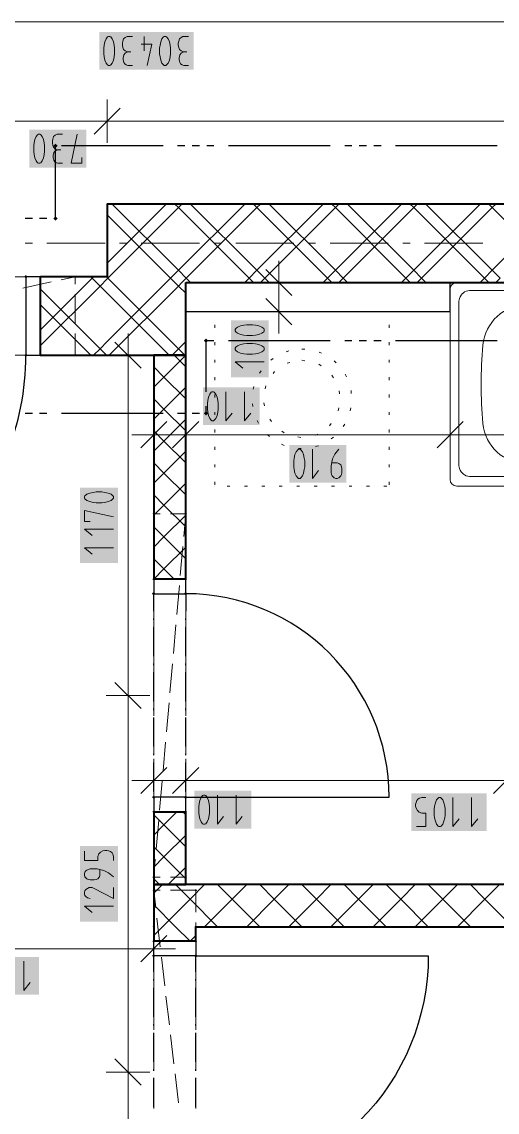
# Model space of a CAD drawing. Header units: millimetres. Extents: x 0 to 594, y 0 to 420.
# Drawn here: x 313.28 to 329.82, y 212.12 to 250.03 of the extents above; entities that cross this region are included whole.
import ezdxf

# ---------------------------------------------------------------- set-up
doc = ezdxf.new("R2010")
doc.units = ezdxf.units.MM
doc.header["$LTSCALE"] = 8
for name, color, linetype in [('PDF_Dvere', 7, 'Continuous'), ('PDF_Instalacni prizdivka do 1m', 7, 'Continuous'), ('PDF_Koty delkove', 7, 'Continuous'), ('PDF_Osy hlavni', 7, 'Continuous'), ('PDF_Pozarni useky', 7, 'Continuous'), ('PDF_Preklady', 7, 'Continuous'), ('PDF_Pricky zdene', 7, 'Continuous'), ('PDF_Sanita', 7, 'Continuous'), ('PDF_Steny akusticke', 7, 'Continuous')]:
    doc.layers.add(name, color=color, linetype=linetype)

msp = doc.modelspace()

# ---------------------------------------------------------------- linework, layer by layer
at = {"layer": 'PDF_Dvere', "lineweight": 25}
for points in [[(313.926, 241.166), (313.421, 241.166), (313.421, 238.437), (313.926, 238.437)], [(317.869, 230.652), (317.869, 230.147), (318.981, 230.147), (318.981, 230.652)], [(317.869, 223.07), (317.869, 222.564), (318.981, 222.564), (318.981, 223.07)], [(317.869, 217.56), (317.869, 218.066), (319.335, 218.066), (319.335, 217.56)]]:
    msp.add_lwpolyline(points, close=True, dxfattribs=at)
for points in [[(305.102, 238.437), (304.322, 238.437), (304.322, 229.338, 0.414214), (313.421, 238.437)], [(318.981, 223.07), (326.058, 223.07, 0.414213), (318.981, 230.147), (318.981, 229.538)], [(319.335, 217.002), (319.335, 217.56), (327.423, 217.56, -0.414214), (319.335, 209.472), (319.335, 210.178)]]:
    msp.add_lwpolyline(points, format="xyb", dxfattribs=at)
for points in [[(317.869, 229.538), (317.869, 230.147)], [(317.869, 229.234), (317.869, 229.285)], [(317.869, 227.971), (317.869, 228.982)], [(318.981, 229.234), (318.981, 229.285)], [(318.981, 227.971), (318.981, 228.982)], [(317.869, 227.667), (317.869, 227.718)], [(318.981, 227.667), (318.981, 227.718)], [(317.869, 226.404), (317.869, 227.415)], [(318.981, 226.404), (318.981, 227.415)], [(317.869, 226.1), (317.869, 226.151)], [(318.981, 226.1), (318.981, 226.151)], [(317.869, 224.837), (317.869, 225.848)], [(318.981, 224.837), (318.981, 225.848)], [(317.869, 224.533), (317.869, 224.584)], [(318.981, 224.533), (318.981, 224.584)], [(317.869, 223.27), (317.869, 224.281)], [(318.981, 223.27), (318.981, 224.281)], [(317.869, 217.002), (317.869, 217.56)], [(317.869, 216.698), (317.869, 216.749)], [(319.335, 216.698), (319.335, 216.749)], [(317.869, 215.435), (317.869, 216.446)], [(319.335, 215.435), (319.335, 216.446)], [(317.869, 215.131), (317.869, 215.182)], [(319.335, 215.131), (319.335, 215.182)], [(317.869, 213.868), (317.869, 214.879)], [(319.335, 213.868), (319.335, 214.879)], [(317.869, 213.564), (317.869, 213.615)], [(319.335, 213.564), (319.335, 213.615)], [(317.869, 212.301), (317.869, 213.312)], [(319.335, 212.301), (319.335, 213.312)]]:
    msp.add_lwpolyline(points, dxfattribs=at)
at = {"layer": 'PDF_Dvere', "lineweight": 25, "transparency": 33554559}
for points in [[(313.484, 241.166), (313.421, 241.103), (313.421, 241.229), (313.358, 241.166)], [(313.484, 238.437), (313.421, 238.373), (313.421, 238.5), (313.358, 238.437)], [(317.869, 230.083), (317.806, 230.147), (317.932, 230.147), (317.869, 230.21)], [(318.981, 230.083), (318.918, 230.147), (319.044, 230.147), (318.981, 230.21)], [(317.869, 223.007), (317.806, 223.07), (317.932, 223.07), (317.869, 223.133)], [(318.981, 223.007), (318.918, 223.07), (319.044, 223.07), (318.981, 223.133)], [(317.869, 217.497), (317.806, 217.56), (317.932, 217.56), (317.869, 217.623)], [(319.335, 217.497), (319.272, 217.56), (319.398, 217.56), (319.335, 217.623)]]:
    msp.add_solid(points, dxfattribs=at)
at = {"layer": 'PDF_Instalacni prizdivka do 1m', "lineweight": 25}
msp.add_lwpolyline([(328.181, 240.964), (318.981, 240.964), (318.981, 239.953), (328.181, 239.953)], close=True, dxfattribs=at)
at = {"layer": 'PDF_Koty delkove', "lineweight": 18}
for points in [[(511.924, 250.029), (492.486, 250.029), (472.901, 250.029), (471.435, 250.029), (163.798, 250.029)], [(317.13, 249.523), (316.941, 249.523), (316.874, 249.489), (316.819, 249.438), (316.793, 249.355), (316.779, 249.287), (316.779, 249.219), (316.793, 249.135), (316.819, 249.068), (316.874, 249.018), (316.968, 248.984)], [(317.535, 249.523), (317.535, 249.018)], [(318.818, 249.489), (318.764, 249.438), (318.737, 249.355), (318.723, 249.287), (318.723, 249.219), (318.737, 249.135), (318.764, 249.068), (318.818, 249.018), (318.912, 248.984)], [(319.074, 249.523), (318.885, 249.523), (318.818, 249.489)], [(317.427, 249.253), (317.805, 249.253), (317.642, 248.512)], [(317.13, 248.512), (316.968, 248.512), (316.913, 248.529), (316.86, 248.563), (316.832, 248.614), (316.806, 248.714), (316.806, 248.781), (316.832, 248.882), (316.887, 248.95), (316.968, 248.984), (317.075, 248.984)], [(319.074, 248.512), (318.912, 248.512), (318.858, 248.529), (318.804, 248.563), (318.777, 248.614), (318.75, 248.714), (318.75, 248.781), (318.777, 248.882), (318.831, 248.95), (318.912, 248.984), (319.02, 248.984)], [(316.251, 247.333), (316.251, 246.575), (316.251, 245.817)], [(316.706, 247.03), (315.797, 246.12)], [(419.32, 246.575), (408.047, 246.575), (400.263, 246.575), (392.883, 246.575), (316.251, 246.575), (308.871, 246.575), (297.902, 246.575), (295.324, 246.575), (286.428, 246.575), (283.85, 246.575), (272.881, 246.575), (265.501, 246.575), (188.87, 246.575)], [(314.692, 246.123), (314.504, 246.123), (314.436, 246.088), (314.382, 246.038), (314.355, 245.954), (314.342, 245.886), (314.342, 245.818), (314.355, 245.734), (314.382, 245.668), (314.436, 245.617), (314.53, 245.583)], [(315.368, 245.112), (314.99, 245.112), (315.205, 246.123)], [(314.692, 245.112), (314.53, 245.112), (314.476, 245.128), (314.423, 245.162), (314.395, 245.213), (314.368, 245.313), (314.368, 245.381), (314.395, 245.482), (314.449, 245.549), (314.53, 245.583), (314.638, 245.583)], [(315.368, 245.313), (315.368, 245.112)], [(322.222, 240.964), (322.222, 241.722)], [(322.677, 240.509), (321.767, 241.419)], [(322.98, 240.964), (322.222, 240.964), (321.463, 240.964)], [(322.222, 239.953), (322.222, 240.964)], [(322.677, 239.498), (321.767, 240.408)], [(322.98, 239.953), (322.222, 239.953), (321.463, 239.953)], [(322.222, 239.953), (322.222, 239.195)], [(321.311, 239.498), (321.109, 239.498), (321.008, 239.485), (320.89, 239.458), (320.789, 239.417), (320.721, 239.364), (320.705, 239.336), (320.705, 239.283), (320.721, 239.255), (320.789, 239.202), (320.89, 239.161), (321.008, 239.134), (321.109, 239.12), (321.311, 239.12), (321.412, 239.134), (321.53, 239.161), (321.631, 239.202)], [(321.631, 239.202), (321.699, 239.255), (321.716, 239.283), (321.716, 239.336), (321.699, 239.364), (321.631, 239.417), (321.53, 239.458), (321.412, 239.485), (321.311, 239.498)], [(317.429, 237.982), (316.519, 238.891)], [(316.974, 238.437), (316.974, 239.195)], [(317.732, 238.437), (316.974, 238.437), (316.216, 238.437)], [(316.974, 208.461), (316.974, 213.516), (316.974, 226.608), (316.974, 238.437)], [(321.716, 238.202), (320.705, 238.202), (320.974, 237.987)], [(320.382, 237.169), (320.382, 236.158), (320.597, 236.427)], [(321.03, 237.169), (321.03, 236.158), (321.245, 236.427)], [(317.869, 236.432), (317.869, 235.673), (317.869, 234.915)], [(318.981, 236.432), (318.981, 235.673), (318.981, 234.915)], [(328.181, 236.432), (328.181, 235.673), (328.181, 234.915)], [(318.324, 236.128), (317.414, 235.218)], [(319.436, 236.128), (318.526, 235.218)], [(328.636, 236.128), (327.726, 235.218)], [(317.869, 235.673), (317.111, 235.673)], [(390.153, 235.673), (386.944, 235.673), (383.668, 235.673), (381.638, 235.673), (381.206, 235.673), (380.953, 235.673), (375.751, 235.673), (363.767, 235.673), (362.2, 235.673), (355.578, 235.673), (353.556, 235.673), (346.934, 235.673), (345.367, 235.673), (328.181, 235.673), (318.981, 235.673), (317.869, 235.673)], [(322.744, 234.763), (322.744, 234.56), (322.757, 234.46), (322.784, 234.342), (322.825, 234.241), (322.878, 234.173), (322.906, 234.157), (322.959, 234.157), (322.987, 234.173), (323.04, 234.241), (323.081, 234.342), (323.108, 234.46), (323.122, 234.56), (323.122, 234.763), (323.108, 234.864), (323.081, 234.982), (323.04, 235.083), (322.987, 235.151), (322.959, 235.168)], [(322.959, 235.168), (322.906, 235.168), (322.878, 235.151), (322.825, 235.083), (322.784, 234.982), (322.757, 234.864), (322.744, 234.763)], [(323.392, 235.168), (323.392, 234.157), (323.607, 234.426)], [(324.309, 235.168), (324.174, 234.999), (324.093, 234.83), (324.04, 234.595), (324.04, 234.358), (324.054, 234.291), (324.08, 234.241), (324.107, 234.208), (324.147, 234.173), (324.202, 234.157), (324.255, 234.157), (324.309, 234.173), (324.35, 234.208), (324.377, 234.241), (324.404, 234.291), (324.418, 234.358), (324.418, 234.494), (324.404, 234.56), (324.377, 234.628), (324.309, 234.679), (324.255, 234.696), (324.066, 234.696)], [(316.063, 233.684), (315.861, 233.684), (315.761, 233.67), (315.643, 233.643), (315.541, 233.603), (315.474, 233.549), (315.458, 233.522), (315.458, 233.468), (315.474, 233.441), (315.541, 233.387), (315.643, 233.347), (315.761, 233.319), (315.861, 233.305), (316.063, 233.305), (316.164, 233.319), (316.283, 233.347), (316.384, 233.387), (316.451, 233.441)], [(316.451, 233.441), (316.469, 233.468), (316.469, 233.522), (316.451, 233.549), (316.384, 233.603), (316.283, 233.643), (316.164, 233.67), (316.063, 233.684)], [(315.659, 232.657), (315.458, 232.657), (315.458, 233.036), (316.469, 232.82)], [(316.469, 232.388), (315.458, 232.388), (315.726, 232.172)], [(316.469, 231.74), (315.458, 231.74), (315.726, 231.524)], [(317.429, 226.153), (316.519, 227.063)], [(317.732, 226.608), (316.974, 226.608), (316.216, 226.608)], [(318.324, 224.106), (317.414, 223.196)], [(317.869, 224.409), (317.869, 223.651), (317.869, 222.892)], [(319.436, 224.106), (318.526, 223.196)], [(318.981, 224.409), (318.981, 223.651), (318.981, 222.892)], [(330.607, 224.106), (329.697, 223.196)], [(317.869, 223.651), (317.111, 223.651)], [(390.153, 223.651), (382.309, 223.651), (378.982, 223.651), (357.246, 223.651), (355.578, 223.651), (353.506, 223.651), (351.989, 223.651), (330.152, 223.651), (318.981, 223.651), (317.869, 223.651)], [(320.084, 223.145), (320.084, 222.134), (320.299, 222.403)], [(320.732, 223.145), (320.732, 222.134), (320.947, 222.403)], [(326.982, 222.823), (326.996, 222.891), (327.023, 222.958), (327.063, 223.008), (327.117, 223.043), (327.198, 223.06), (327.333, 223.06)], [(328.278, 223.06), (328.278, 222.049), (328.494, 222.318)], [(328.926, 223.06), (328.926, 222.049), (329.142, 222.318)], [(327.009, 222.049), (327.333, 222.049), (327.333, 222.52), (327.198, 222.52), (327.104, 222.554), (327.049, 222.605), (326.996, 222.689), (326.982, 222.756), (326.982, 222.823)], [(315.458, 221.197), (315.458, 220.873), (315.929, 220.873), (315.929, 221.008), (315.963, 221.102), (316.014, 221.156), (316.098, 221.21), (316.164, 221.224), (316.232, 221.224), (316.3, 221.21), (316.366, 221.183), (316.417, 221.143), (316.451, 221.089), (316.469, 221.008), (316.469, 220.873)], [(316.469, 220.306), (316.3, 220.441), (316.131, 220.522), (315.895, 220.576), (315.659, 220.576), (315.592, 220.562), (315.541, 220.535), (315.508, 220.508), (315.474, 220.468), (315.458, 220.414)], [(315.458, 220.414), (315.458, 220.36), (315.474, 220.306), (315.508, 220.265), (315.541, 220.239), (315.592, 220.211), (315.659, 220.197), (315.794, 220.197), (315.861, 220.211), (315.929, 220.239), (315.979, 220.306), (315.996, 220.36), (315.996, 220.549)], [(316.469, 219.927), (316.469, 219.549), (315.794, 219.901), (315.726, 219.927), (315.625, 219.927), (315.559, 219.901), (315.508, 219.86), (315.474, 219.82), (315.458, 219.765), (315.458, 219.712), (315.474, 219.658), (315.508, 219.617), (315.559, 219.577), (315.659, 219.549)], [(316.469, 219.279), (315.458, 219.279), (315.726, 219.064)], [(317.869, 218.564), (317.869, 217.805), (317.869, 217.047)], [(318.324, 218.26), (317.414, 217.35)], [(317.869, 217.805), (313.552, 217.805), (312.438, 217.805), (310.351, 217.805), (306.544, 217.805), (303.311, 217.805), (302.199, 217.805), (291.938, 217.805), (289.815, 217.805), (279.553, 217.805), (278.441, 217.805)], [(317.869, 217.805), (318.627, 217.805)], [(313.349, 217.368), (313.349, 216.357), (313.564, 216.626)], [(317.429, 213.061), (316.519, 213.971)], [(317.732, 213.516), (316.974, 213.516), (316.216, 213.516)]]:
    msp.add_lwpolyline(points, dxfattribs=at)
for points in [[(316.131, 249.118), (316.131, 248.916), (316.145, 248.816), (316.171, 248.697), (316.212, 248.596), (316.265, 248.529), (316.293, 248.512), (316.346, 248.512), (316.374, 248.529), (316.427, 248.596), (316.468, 248.697), (316.495, 248.816), (316.509, 248.916), (316.509, 249.118), (316.495, 249.219), (316.468, 249.337), (316.427, 249.438), (316.374, 249.506), (316.346, 249.523), (316.293, 249.523), (316.265, 249.506), (316.212, 249.438), (316.171, 249.337), (316.145, 249.219)], [(318.075, 249.118), (318.075, 248.916), (318.089, 248.816), (318.116, 248.697), (318.156, 248.596), (318.209, 248.529), (318.237, 248.512), (318.291, 248.512), (318.318, 248.529), (318.372, 248.596), (318.412, 248.697), (318.44, 248.816), (318.453, 248.916), (318.453, 249.118), (318.44, 249.219), (318.412, 249.337), (318.372, 249.438), (318.318, 249.506), (318.291, 249.523), (318.237, 249.523), (318.209, 249.506), (318.156, 249.438), (318.116, 249.337), (318.089, 249.219)], [(313.693, 245.717), (313.693, 245.515), (313.707, 245.415), (313.734, 245.297), (313.774, 245.196), (313.828, 245.128), (313.855, 245.112), (313.909, 245.112), (313.936, 245.128), (313.99, 245.196), (314.03, 245.297), (314.058, 245.415), (314.072, 245.515), (314.072, 245.717), (314.058, 245.818), (314.03, 245.937), (313.99, 246.038), (313.936, 246.105), (313.909, 246.123), (313.855, 246.123), (313.828, 246.105), (313.774, 246.038), (313.734, 245.937), (313.707, 245.818)], [(321.311, 238.85), (321.109, 238.85), (321.008, 238.837), (320.89, 238.81), (320.789, 238.769), (320.721, 238.716), (320.705, 238.688), (320.705, 238.635), (320.721, 238.607), (320.789, 238.554), (320.89, 238.513), (321.008, 238.486), (321.109, 238.472), (321.311, 238.472), (321.412, 238.486), (321.53, 238.513), (321.631, 238.554), (321.699, 238.607), (321.716, 238.635), (321.716, 238.688), (321.699, 238.716), (321.631, 238.769), (321.53, 238.81), (321.412, 238.837)], [(319.734, 236.764), (319.734, 236.562), (319.748, 236.462), (319.774, 236.343), (319.815, 236.242), (319.868, 236.174), (319.896, 236.158), (319.949, 236.158), (319.977, 236.174), (320.03, 236.242), (320.071, 236.343), (320.098, 236.462), (320.112, 236.562), (320.112, 236.764), (320.098, 236.865), (320.071, 236.983), (320.03, 237.084), (319.977, 237.152), (319.949, 237.169), (319.896, 237.169), (319.868, 237.152), (319.815, 237.084), (319.774, 236.983), (319.748, 236.865)], [(319.436, 222.74), (319.436, 222.538), (319.449, 222.437), (319.476, 222.319), (319.517, 222.218), (319.57, 222.15), (319.598, 222.134), (319.651, 222.134), (319.679, 222.15), (319.732, 222.218), (319.773, 222.319), (319.8, 222.437), (319.814, 222.538), (319.814, 222.74), (319.8, 222.841), (319.773, 222.959), (319.732, 223.06), (319.679, 223.128), (319.651, 223.145), (319.598, 223.145), (319.57, 223.128), (319.517, 223.06), (319.476, 222.959), (319.449, 222.841)], [(327.63, 222.655), (327.63, 222.452), (327.644, 222.352), (327.671, 222.234), (327.711, 222.133), (327.765, 222.065), (327.792, 222.049), (327.846, 222.049), (327.873, 222.065), (327.927, 222.133), (327.967, 222.234), (327.995, 222.352), (328.008, 222.452), (328.008, 222.655), (327.995, 222.756), (327.967, 222.874), (327.927, 222.975), (327.873, 223.043), (327.846, 223.06), (327.792, 223.06), (327.765, 223.043), (327.711, 222.975), (327.671, 222.874), (327.644, 222.756)]]:
    msp.add_lwpolyline(points, close=True, dxfattribs=at)
at = {"layer": 'PDF_Koty delkove', "color": 7, "lineweight": 18, "true_color": 0xffffff, "transparency": 33554559}
for points in [[(319.253, 249.675), (315.979, 249.675), (319.253, 248.361), (315.979, 248.361)], [(315.52, 246.274), (313.542, 246.274), (315.52, 244.96), (313.542, 244.96)], [(321.868, 237.672), (321.868, 239.65), (320.554, 237.672), (320.554, 239.65)], [(321.56, 237.321), (319.582, 237.321), (321.56, 236.007), (319.582, 236.007)], [(324.57, 235.32), (322.592, 235.32), (324.57, 234.005), (322.592, 234.005)], [(316.62, 231.21), (316.62, 233.835), (315.306, 231.21), (315.306, 233.835)], [(321.262, 223.297), (319.284, 223.297), (321.262, 221.982), (319.284, 221.982)], [(329.456, 223.212), (326.831, 223.212), (329.456, 221.897), (326.831, 221.897)], [(316.62, 218.749), (316.62, 221.375), (315.306, 218.749), (315.306, 221.375)], [(313.879, 217.52), (311.253, 217.52), (313.879, 216.205), (311.253, 216.205)]]:
    msp.add_solid(points, dxfattribs=at)
at = {"layer": 'PDF_Osy hlavni', "lineweight": 18}
for points in [[(313.645, 242.329), (313.392, 242.329)], [(316.173, 242.329), (314.151, 242.329)], [(316.931, 242.329), (316.678, 242.329)], [(319.458, 242.329), (317.436, 242.329)], [(320.216, 242.329), (319.964, 242.329)], [(322.744, 242.329), (320.722, 242.329)], [(323.502, 242.329), (323.249, 242.329)], [(326.029, 242.329), (324.007, 242.329)], [(326.788, 242.329), (326.535, 242.329)], [(329.315, 242.329), (327.293, 242.329)]]:
    msp.add_lwpolyline(points, dxfattribs=at)
at = {"layer": 'PDF_Pozarni useky', "lineweight": 30}
for points in [[(314.452, 243.188), (314.452, 245.716)], [(318.194, 245.716), (314.656, 245.716)], [(318.953, 245.716), (318.7, 245.716)], [(319.458, 245.716), (319.205, 245.716)], [(319.964, 245.716), (319.711, 245.716)], [(324.007, 245.716), (320.469, 245.716)], [(324.766, 245.716), (324.513, 245.716)], [(325.271, 245.716), (325.018, 245.716)], [(325.777, 245.716), (325.524, 245.716)], [(329.821, 245.716), (326.282, 245.716)], [(313.645, 243.188), (313.392, 243.188)], [(314.151, 243.188), (313.898, 243.188)], [(319.689, 237.17), (319.689, 238.942)], [(319.964, 238.942), (319.711, 238.942)], [(324.007, 238.942), (320.469, 238.942)], [(324.766, 238.942), (324.513, 238.942)], [(325.271, 238.942), (325.018, 238.942)], [(325.777, 238.942), (325.524, 238.942)], [(329.821, 238.942), (326.282, 238.942)], [(319.689, 236.415), (319.689, 236.665)], [(313.646, 236.415), (313.393, 236.415)], [(314.151, 236.415), (313.899, 236.415)], [(318.195, 236.415), (314.657, 236.415)], [(318.953, 236.415), (318.701, 236.415)], [(319.459, 236.415), (319.206, 236.415)]]:
    msp.add_lwpolyline(points, dxfattribs=at)
at = {"layer": 'PDF_Pozarni useky', "lineweight": 30, "transparency": 33554559}
for points in [[(314.452, 245.64), (314.376, 245.716), (314.528, 245.716), (314.452, 245.791)], [(314.528, 245.716), (314.452, 245.64), (314.452, 245.791), (314.376, 245.716)], [(314.528, 243.188), (314.452, 243.112), (314.452, 243.264), (314.376, 243.188)], [(314.452, 243.112), (314.376, 243.188), (314.528, 243.188), (314.452, 243.264)], [(319.765, 238.942), (319.689, 238.866), (319.689, 239.018), (319.613, 238.942)], [(319.689, 238.866), (319.613, 238.942), (319.765, 238.942), (319.689, 239.018)], [(319.689, 236.339), (319.613, 236.415), (319.765, 236.415), (319.689, 236.49)], [(319.765, 236.415), (319.689, 236.339), (319.689, 236.49), (319.613, 236.415)]]:
    msp.add_solid(points, dxfattribs=at)
at = {"layer": 'PDF_Preklady', "lineweight": 18}
for points in [[(313.999, 241.166), (312.988, 241.166)], [(315.139, 241.166), (314.353, 241.166)], [(314.648, 241.059), (315.139, 241.166)], [(315.139, 240.911), (315.139, 241.166)], [(313.314, 240.769), (314.302, 240.984)], [(315.139, 239.546), (315.139, 240.557)], [(315.139, 239.192), (315.139, 238.437), (314.353, 238.437)], [(313.926, 238.437), (312.988, 238.437)], [(313.999, 238.437), (313.926, 238.437)], [(318.093, 232.927), (317.869, 232.927)], [(317.869, 232.722), (317.869, 232.927)], [(318.981, 232.722), (318.981, 232.927), (318.447, 232.927)], [(318.912, 232.141), (318.981, 232.927)], [(317.869, 231.357), (317.869, 232.368)], [(318.981, 231.357), (318.981, 232.368)], [(318.792, 230.781), (318.881, 231.788)], [(317.869, 229.993), (317.869, 230.652), (317.869, 231.004)], [(318.981, 229.993), (318.981, 230.652), (318.981, 231.004)], [(318.673, 229.422), (318.761, 230.429)], [(317.869, 228.628), (317.869, 229.639)], [(318.981, 228.628), (318.981, 229.639)], [(318.553, 228.062), (318.642, 229.069)], [(317.869, 227.263), (317.869, 228.274)], [(318.981, 227.263), (318.981, 228.274)], [(318.433, 226.703), (318.522, 227.71)], [(317.869, 225.898), (317.869, 226.909)], [(318.981, 225.898), (318.981, 226.909)], [(318.314, 225.343), (318.402, 226.35)], [(317.869, 224.533), (317.869, 225.544)], [(318.981, 224.533), (318.981, 225.544)], [(318.194, 223.983), (318.283, 224.991)], [(317.869, 223.169), (317.869, 224.18)], [(318.981, 223.169), (318.981, 224.18)], [(318.074, 222.624), (318.163, 223.631)], [(317.869, 222.564), (317.869, 222.815)], [(317.869, 221.804), (317.869, 222.564)], [(318.981, 222.564), (318.981, 222.815)], [(318.981, 221.804), (318.981, 222.564)], [(317.955, 221.264), (318.043, 222.271)], [(317.869, 220.439), (317.869, 221.45)], [(318.981, 220.439), (318.981, 221.45)], [(317.869, 220.29), (317.924, 220.912)], [(318.093, 220.29), (317.869, 220.29)], [(318.981, 220.29), (318.447, 220.29)], [(317.94, 219.223), (317.869, 219.835), (318.093, 219.835)], [(317.869, 219.074), (317.869, 219.835)], [(319.335, 219.835), (318.447, 219.835)], [(319.335, 219.074), (319.335, 219.835)], [(318.097, 217.868), (317.981, 218.872)], [(317.869, 218.571), (317.869, 218.72)], [(317.869, 217.709), (317.869, 218.066), (317.869, 218.571)], [(319.335, 218.571), (319.335, 218.72)], [(319.335, 217.709), (319.335, 218.066), (319.335, 218.571)], [(317.869, 216.345), (317.869, 217.356)], [(318.254, 216.512), (318.138, 217.516)], [(319.335, 216.345), (319.335, 217.356)], [(318.412, 215.156), (318.295, 216.16)], [(317.869, 214.98), (317.869, 215.991)], [(319.335, 214.98), (319.335, 215.991)], [(317.869, 213.615), (317.869, 214.626)], [(318.569, 213.8), (318.452, 214.805)], [(319.335, 213.615), (319.335, 214.626)], [(318.726, 212.445), (318.61, 213.449)], [(317.869, 212.25), (317.869, 213.261)], [(319.335, 212.25), (319.335, 213.261)]]:
    msp.add_lwpolyline(points, dxfattribs=at)
at = {"layer": 'PDF_Preklady', "lineweight": 18, "transparency": 33554559}
for points in [[(315.139, 241.121), (315.094, 241.166), (315.185, 241.166), (315.139, 241.212)], [(315.185, 241.166), (315.139, 241.121), (315.139, 241.212), (315.094, 241.166)], [(315.095, 241.157), (315.13, 241.211), (315.149, 241.122), (315.184, 241.176)], [(313.972, 238.437), (313.926, 238.391), (313.926, 238.482), (313.881, 238.437)], [(313.972, 238.437), (313.926, 238.391), (313.926, 238.482), (313.881, 238.437)], [(315.185, 238.437), (315.139, 238.391), (315.139, 238.482), (315.094, 238.437)], [(315.139, 238.391), (315.094, 238.437), (315.185, 238.437), (315.139, 238.482)], [(317.914, 232.927), (317.869, 232.881), (317.869, 232.972), (317.823, 232.927)], [(317.869, 232.881), (317.823, 232.927), (317.914, 232.927), (317.869, 232.972)], [(318.977, 232.881), (318.936, 232.931), (319.026, 232.923), (318.985, 232.972)], [(318.981, 232.881), (318.936, 232.927), (319.027, 232.927), (318.981, 232.972)], [(319.027, 232.927), (318.981, 232.881), (318.981, 232.972), (318.936, 232.927)], [(317.869, 230.607), (317.823, 230.652), (317.914, 230.652), (317.869, 230.698)], [(317.869, 230.607), (317.823, 230.652), (317.914, 230.652), (317.869, 230.698)], [(318.981, 230.607), (318.936, 230.652), (319.027, 230.652), (318.981, 230.698)], [(318.981, 230.607), (318.936, 230.652), (319.027, 230.652), (318.981, 230.698)], [(317.869, 222.519), (317.823, 222.564), (317.914, 222.564), (317.869, 222.61)], [(317.869, 222.519), (317.823, 222.564), (317.914, 222.564), (317.869, 222.61)], [(318.981, 222.519), (318.936, 222.564), (319.027, 222.564), (318.981, 222.61)], [(318.981, 222.519), (318.936, 222.564), (319.027, 222.564), (318.981, 222.61)], [(317.869, 220.244), (317.823, 220.29), (317.914, 220.29), (317.869, 220.335)], [(317.914, 220.29), (317.869, 220.244), (317.869, 220.335), (317.823, 220.29)], [(317.865, 220.244), (317.824, 220.294), (317.914, 220.286), (317.873, 220.335)], [(319.027, 220.29), (318.981, 220.244), (318.981, 220.335), (318.936, 220.29)], [(318.981, 220.244), (318.936, 220.29), (319.027, 220.29), (318.981, 220.335)], [(317.914, 219.835), (317.869, 219.789), (317.869, 219.88), (317.823, 219.835)], [(317.869, 219.789), (317.823, 219.835), (317.914, 219.835), (317.869, 219.88)], [(317.874, 219.79), (317.824, 219.83), (317.914, 219.84), (317.864, 219.88)], [(319.335, 219.789), (319.289, 219.835), (319.38, 219.835), (319.335, 219.88)], [(319.38, 219.835), (319.335, 219.789), (319.335, 219.88), (319.289, 219.835)], [(317.869, 218.526), (317.823, 218.571), (317.914, 218.571), (317.869, 218.617)], [(317.869, 218.526), (317.823, 218.571), (317.914, 218.571), (317.869, 218.617)], [(319.335, 218.526), (319.289, 218.571), (319.38, 218.571), (319.335, 218.617)], [(319.335, 218.526), (319.289, 218.571), (319.38, 218.571), (319.335, 218.617)], [(317.869, 218.02), (317.823, 218.066), (317.914, 218.066), (317.869, 218.111)], [(317.869, 218.02), (317.823, 218.066), (317.914, 218.066), (317.869, 218.111)], [(319.335, 218.02), (319.289, 218.066), (319.38, 218.066), (319.335, 218.111)], [(319.335, 218.02), (319.289, 218.066), (319.38, 218.066), (319.335, 218.111)]]:
    msp.add_solid(points, dxfattribs=at)
at = {"layer": 'PDF_Pricky zdene', "lineweight": 9}
for points in [[(318.981, 238.437), (318.223, 237.678), (317.869, 237.324)], [(318.981, 238.032), (318.577, 238.437)], [(318.981, 236.92), (318.223, 237.678), (317.869, 238.032)], [(318.981, 237.324), (318.223, 236.566), (317.869, 236.212)], [(318.981, 235.808), (318.223, 236.566), (317.869, 236.92)], [(318.981, 236.212), (318.223, 235.454), (317.869, 235.1)], [(318.981, 234.696), (318.223, 235.454), (317.869, 235.808)], [(318.981, 235.1), (318.223, 234.342), (317.869, 233.988)], [(318.981, 233.584), (318.223, 234.342), (317.869, 234.696)], [(318.981, 233.988), (318.223, 233.23), (317.869, 232.876)], [(318.981, 232.472), (318.223, 233.23), (317.869, 233.584)], [(318.981, 232.876), (318.223, 232.118), (317.869, 231.764)], [(318.981, 231.36), (318.223, 232.118), (317.869, 232.472)], [(318.981, 231.764), (318.223, 231.006), (317.869, 230.652)], [(318.577, 230.652), (318.223, 231.006), (317.869, 231.36)], [(318.981, 230.652), (318.981, 230.652)], [(318.678, 222.564), (318.223, 222.109), (317.869, 221.756)], [(318.981, 222.463), (318.88, 222.564)], [(318.981, 221.351), (318.223, 222.109), (317.869, 222.463)], [(318.981, 221.756), (318.223, 220.997), (317.869, 220.644)], [(318.981, 220.239), (318.223, 220.997), (317.869, 221.351)], [(318.981, 220.644), (318.374, 220.037)], [(318.071, 220.037), (317.869, 220.239)], [(319.638, 220.037), (319.133, 219.531), (318.172, 218.571), (317.869, 218.268), (317.869, 218.268)], [(318.172, 220.037), (317.869, 219.734)], [(320.093, 218.571), (319.133, 219.531), (318.627, 220.037)], [(321.104, 220.037), (320.599, 219.531), (319.638, 218.571)], [(321.559, 218.571), (320.599, 219.531), (320.093, 220.037)], [(322.57, 220.037), (322.065, 219.531), (321.104, 218.571)], [(323.025, 218.571), (322.065, 219.531), (321.559, 220.037)], [(324.036, 220.037), (323.53, 219.531), (322.57, 218.571)], [(324.491, 218.571), (323.53, 219.531), (323.025, 220.037)], [(325.502, 220.037), (324.996, 219.531), (324.036, 218.571)], [(325.957, 218.571), (324.996, 219.531), (324.491, 220.037)], [(326.968, 220.037), (326.462, 219.531), (325.502, 218.571)], [(327.423, 218.571), (326.462, 219.531), (325.957, 220.037)], [(328.434, 220.037), (327.928, 219.531), (326.968, 218.571)], [(327.928, 219.531), (327.423, 220.037)], [(329.9, 220.037), (329.394, 219.531), (328.434, 218.571)], [(329.394, 219.531), (328.889, 220.037)], [(328.889, 218.571), (327.928, 219.531)], [(330.354, 218.571), (329.394, 219.531)], [(318.627, 218.571), (317.869, 219.329)], [(319.335, 218.268), (319.133, 218.066), (318.627, 218.571)]]:
    msp.add_lwpolyline(points, dxfattribs=at)
at = {"layer": 'PDF_Pricky zdene', "lineweight": 40}
for points in [[(318.981, 230.652), (318.981, 232.927), (318.981, 238.437), (317.869, 238.437), (317.869, 232.927), (317.869, 230.652)], [(318.981, 230.652), (317.869, 230.652)], [(317.869, 222.564), (318.981, 222.564)], [(317.869, 222.564), (317.869, 220.29), (317.869, 220.037), (318.981, 220.037), (318.981, 220.29), (318.981, 222.564)], [(319.335, 218.066), (319.335, 218.571), (353.506, 218.571), (353.556, 218.571), (353.556, 220.037), (353.506, 220.037), (318.981, 220.037), (317.869, 220.037), (317.869, 219.835), (317.869, 218.571), (317.869, 218.066)], [(319.335, 218.066), (317.869, 218.066)]]:
    msp.add_lwpolyline(points, dxfattribs=at)
at = {"layer": 'PDF_Sanita', "lineweight": 13}
msp.add_lwpolyline([(328.413, 233.887), (328.413, 233.887), (345.135, 233.887, 0.414213), (345.367, 234.12), (345.367, 240.731, 0.414216), (345.135, 240.964), (328.413, 240.964, 0.414195), (328.181, 240.731), (328.181, 234.12, 0.414195), (328.413, 233.887)], format="xyb", dxfattribs=at)
for points in [[(336.774, 234.221), (328.852, 234.223), (328.795, 234.232), (328.743, 234.248), (328.687, 234.275), (328.642, 234.304), (328.597, 234.345), (328.562, 234.386), (328.529, 234.441), (328.504, 234.5), (328.492, 234.545), (328.486, 234.591), (328.484, 237.456), (328.486, 240.321), (328.492, 240.367), (328.504, 240.412), (328.529, 240.471), (328.562, 240.526), (328.597, 240.567), (328.642, 240.608), (328.687, 240.637), (328.743, 240.664), (328.795, 240.68), (328.852, 240.689), (336.774, 240.691)], [(319.992, 239.953), (319.992, 239.953)], [(319.992, 239.953), (319.992, 239.953)], [(320.52, 239.953), (320.419, 239.953)], [(321.126, 239.953), (321.025, 239.953)], [(321.733, 239.953), (321.632, 239.953)], [(322.339, 239.953), (322.238, 239.953)], [(322.946, 239.953), (322.845, 239.953)], [(323.553, 239.953), (323.451, 239.953)], [(324.159, 239.953), (324.058, 239.953)], [(324.766, 239.953), (324.665, 239.953)], [(325.372, 239.953), (325.271, 239.953)], [(325.979, 239.953), (325.878, 239.953)], [(326.058, 239.953), (326.058, 239.953)], [(326.058, 239.953), (326.058, 239.953)], [(319.992, 239.395), (319.992, 239.496)], [(326.058, 239.395), (326.058, 239.496)], [(319.992, 238.788), (319.992, 238.889)], [(326.058, 238.788), (326.058, 238.889)], [(322.472, 238.559), (322.569, 238.585)], [(323.025, 238.653), (323.126, 238.644)], [(323.62, 238.548), (323.712, 238.505)], [(319.992, 238.181), (319.992, 238.283)], [(321.942, 238.27), (322.025, 238.328)], [(322.506, 238.163), (322.509, 238.165), (322.605, 238.184)], [(323.025, 238.268), (323.124, 238.248)], [(323.608, 238.121), (323.692, 238.064)], [(324.142, 238.244), (324.214, 238.173)], [(326.058, 238.181), (326.058, 238.283)], [(321.545, 237.816), (321.603, 237.899)], [(322.025, 237.803), (322.072, 237.873)], [(324.068, 237.739), (324.124, 237.655)], [(324.529, 237.78), (324.572, 237.689)], [(319.992, 237.575), (319.992, 237.676)], [(321.327, 237.253), (321.353, 237.351)], [(321.748, 237.274), (321.767, 237.373)], [(326.058, 237.575), (326.058, 237.676)], [(319.992, 236.968), (319.992, 237.069)], [(324.318, 237.199), (324.337, 237.1)], [(324.733, 237.212), (324.741, 237.111)], [(326.058, 236.968), (326.058, 237.069)], [(321.316, 236.65), (321.307, 236.751)], [(321.725, 236.679), (321.705, 236.778)], [(324.31, 236.604), (324.29, 236.505)], [(324.729, 236.608), (324.703, 236.51)], [(319.992, 236.362), (319.992, 236.463)], [(321.512, 236.08), (321.469, 236.171)], [(321.961, 236.133), (321.905, 236.217)], [(326.058, 236.362), (326.058, 236.463)], [(319.992, 235.755), (319.992, 235.856)], [(322.41, 235.741), (322.326, 235.797)], [(324.046, 236.069), (323.99, 235.985)], [(324.518, 236.042), (324.46, 235.959)], [(326.058, 235.755), (326.058, 235.856)], [(321.893, 235.611), (321.821, 235.683)], [(322.987, 235.58), (322.888, 235.599)], [(323.576, 235.698), (323.541, 235.675), (323.483, 235.663)], [(324.125, 235.583), (324.043, 235.525)], [(319.992, 235.149), (319.992, 235.25)], [(322.411, 235.302), (322.319, 235.344)], [(323.004, 235.189), (322.903, 235.198)], [(323.599, 235.287), (323.502, 235.26)], [(326.058, 235.149), (326.058, 235.25)], [(319.992, 234.542), (319.992, 234.643)], [(326.058, 234.542), (326.058, 234.643)], [(319.992, 233.935), (319.992, 234.036)], [(326.058, 233.935), (326.058, 234.036)], [(319.992, 233.887), (319.992, 233.887)], [(319.992, 233.887), (319.992, 233.887)], [(320.52, 233.887), (320.419, 233.887)], [(321.126, 233.887), (321.025, 233.887)], [(321.733, 233.887), (321.632, 233.887)], [(322.339, 233.887), (322.238, 233.887)], [(322.946, 233.887), (322.845, 233.887)], [(323.553, 233.887), (323.451, 233.887)], [(324.159, 233.887), (324.058, 233.887)], [(324.766, 233.887), (324.665, 233.887)], [(325.372, 233.887), (325.271, 233.887)], [(325.979, 233.887), (325.878, 233.887)], [(326.058, 233.887), (326.058, 233.887)], [(326.058, 233.887), (326.058, 233.887)]]:
    msp.add_lwpolyline(points, dxfattribs=at)
msp.add_lwpolyline([(342.578, 234.991, 0.372022), (344.319, 236.651, 0.048486), (344.319, 238.2, 0.372025), (342.578, 239.86), (335.974, 240.186), (330.855, 240.186, 0.387969), (329.324, 238.788, 0.045237), (329.324, 236.064, 0.387969), (330.855, 234.666), (335.974, 234.666)], format="xyb", close=True, dxfattribs=at)
at = {"layer": 'PDF_Steny akusticke', "lineweight": 40}
for points in [[(345.367, 243.694), (316.251, 243.694), (316.252, 241.166)], [(318.981, 240.964), (345.367, 240.964), (345.367, 241.116), (353.556, 241.116), (353.556, 243.542), (355.578, 243.542), (355.578, 241.116), (362.2, 241.116), (363.211, 241.116), (363.767, 241.116), (363.767, 240.964), (390.153, 240.964)], [(313.926, 238.437), (313.926, 241.166)], [(316.252, 241.166), (315.139, 241.166), (313.926, 241.166)], [(313.926, 238.437), (316.252, 238.437), (317.869, 238.437), (318.981, 238.437), (318.981, 240.964)]]:
    msp.add_lwpolyline(points, dxfattribs=at)
at = {"layer": 'PDF_Steny akusticke', "lineweight": 9}
for points in [[(316.252, 241.641), (318.304, 243.694)], [(316.272, 241.116), (318.728, 243.572), (318.607, 243.694)], [(319.153, 240.964), (319.001, 241.116), (318.728, 241.389), (316.423, 243.694)], [(318.455, 241.116), (318.728, 241.389), (321.033, 243.694)], [(318.728, 243.572), (318.85, 243.694)], [(321.185, 241.116), (318.728, 243.572)], [(318.85, 240.964), (319.001, 241.116), (321.458, 243.572), (321.337, 243.694)], [(321.883, 240.964), (321.731, 241.116), (321.458, 241.389), (319.153, 243.694)], [(321.185, 241.116), (321.458, 241.389), (323.763, 243.694)], [(321.458, 243.572), (321.579, 243.694)], [(323.915, 241.116), (321.458, 243.572)], [(321.579, 240.964), (321.731, 241.116), (324.188, 243.572), (324.066, 243.694)], [(324.309, 240.964), (324.461, 241.116), (324.188, 241.389), (321.883, 243.694)], [(323.915, 241.116), (324.188, 241.389), (326.493, 243.694)], [(324.188, 243.572), (324.309, 243.694)], [(326.644, 241.116), (324.188, 243.572)], [(324.461, 241.116), (326.917, 243.572), (326.796, 243.694)], [(327.038, 240.964), (327.19, 241.116), (326.917, 241.389), (324.612, 243.694)], [(326.644, 241.116), (326.917, 241.389), (329.222, 243.694)], [(326.917, 243.572), (327.038, 243.694)], [(329.374, 241.116), (326.917, 243.572)], [(327.19, 241.116), (329.647, 243.572), (329.525, 243.694)], [(329.647, 241.389), (327.342, 243.694)], [(329.768, 240.964), (329.92, 241.116), (329.647, 241.389), (331.952, 243.694)], [(329.647, 243.572), (329.768, 243.694)], [(332.103, 241.116), (329.647, 243.572)], [(318.455, 241.116), (316.251, 243.32)], [(313.926, 239.316), (315.693, 241.083), (315.726, 241.116), (315.776, 241.166)], [(313.926, 238.77), (315.999, 240.843), (316.252, 241.095)], [(316.252, 240.59), (315.999, 240.843), (315.75, 241.092), (315.726, 241.116), (315.675, 241.166)], [(316.252, 241.136), (316.225, 241.162), (316.221, 241.166)], [(316.423, 240.964), (316.272, 241.116), (316.252, 241.136)], [(318.981, 240.59), (318.728, 240.843), (318.607, 240.964), (318.455, 241.116), (318.304, 240.964), (316.252, 238.912)], [(316.252, 241.095), (316.272, 241.116)], [(321.337, 240.964), (321.185, 241.116), (321.033, 240.964)], [(324.066, 240.964), (323.915, 241.116), (323.763, 240.964)], [(324.612, 240.964), (324.461, 241.116)], [(326.796, 240.964), (326.644, 241.116), (326.493, 240.964)], [(327.342, 240.964), (327.19, 241.116)], [(329.525, 240.964), (329.374, 241.116), (329.222, 240.964)], [(329.374, 241.116), (329.647, 241.389)], [(316.221, 238.437), (315.999, 238.659), (313.926, 240.731)], [(316.322, 238.437), (318.728, 240.843), (318.85, 240.964)], [(318.951, 238.437), (318.728, 238.659), (316.423, 240.964)], [(318.405, 238.437), (316.252, 240.59)], [(315.675, 238.437), (313.926, 240.186)], [(315.776, 238.437), (315.999, 238.659), (316.252, 238.912)], [(318.506, 238.437), (318.728, 238.659), (318.981, 238.912)]]:
    msp.add_lwpolyline(points, dxfattribs=at)

doc.saveas('drawing.dxf')
